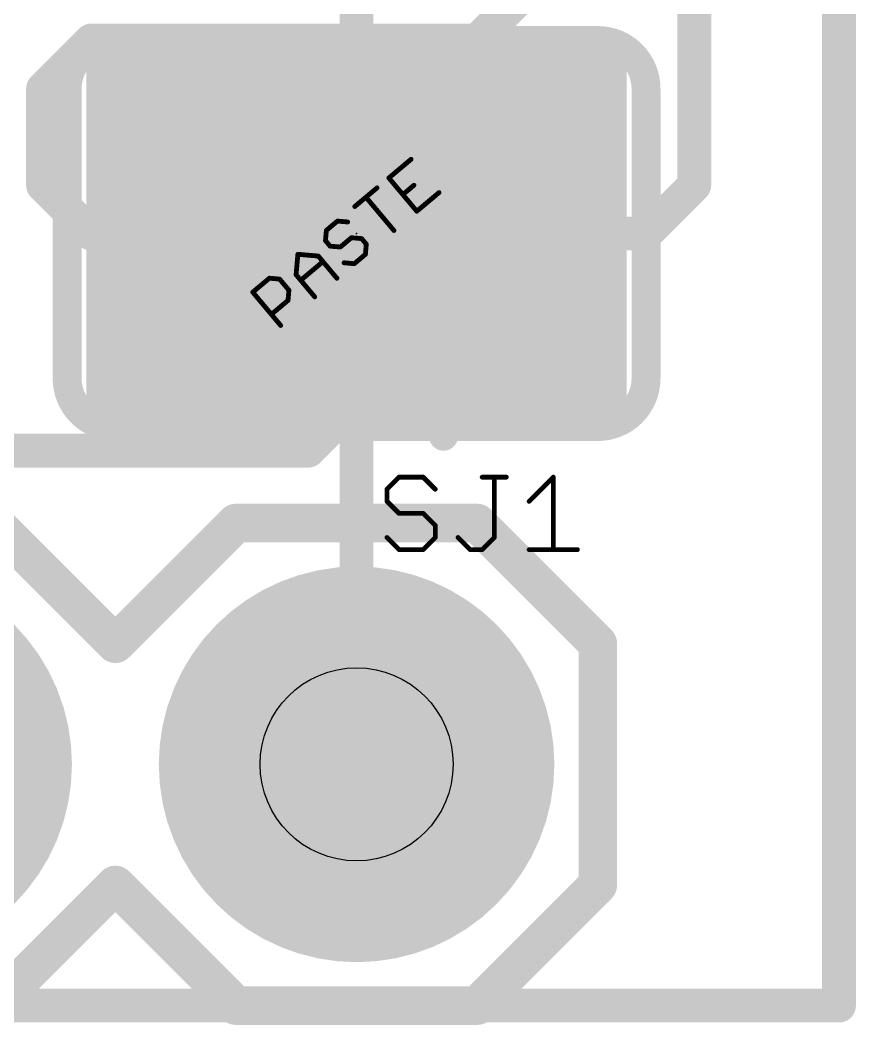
# Model space of a CAD drawing. Extents: x -34 to 73, y -9 to 16.
# Drawn here: x 10.93 to 15.33, y -0.1 to 5.19 of the extents above; entities that cross this region are included whole.
import ezdxf

# ---------------------------------------------------------------- set-up
doc = ezdxf.new("R2010")
doc.units = 0
for name, color, linetype in [('1', 12, 'CONTINUOUS'), ('16', 132, 'CONTINUOUS'), ('17', 110, 'CONTINUOUS'), ('20', 53, 'CONTINUOUS'), ('21', 53, 'CONTINUOUS'), ('22', 53, 'CONTINUOUS'), ('23', 53, 'CONTINUOUS'), ('25', 253, 'CONTINUOUS'), ('29', 253, 'CONTINUOUS'), ('30', 253, 'CONTINUOUS'), ('31', 253, 'CONTINUOUS'), ('44', 253, 'CONTINUOUS'), ('51', 53, 'CONTINUOUS'), ('52', 253, 'CONTINUOUS')]:
    doc.layers.add(name, color=color, linetype=linetype)

# ---------------------------------------------------------------- blocks, each defined once
blk = doc.blocks.new('RECT')
blk.add_solid([(-0.5, -0.5), (0.5, -0.5), (-0.5, 0.5), (0.5, 0.5)])
blk = doc.blocks.new('ROUNDP')
at = {"const_width": 0.5}
blk.add_lwpolyline([(0, -0.25, 1), (0, 0.25, 1), (0, -0.25)], format="xyb", dxfattribs=at)

msp = doc.modelspace()

# ---------------------------------------------------------------- linework, layer by layer
at = {"layer": '1', "const_width": 0.1778}
for points in [[(15.24, 0), (15.24, 15.24)], [(14.478, 7.493), (14.478, 4.318)], [(13.55, 5.295), (13.335, 5.08)], [(11.049, 4.826), (11.303, 5.08)], [(13.335, 5.08), (11.303, 5.08)], [(11.049, 4.318), (11.049, 4.826)], [(11.303, 4.064), (11.049, 4.318)], [(14.478, 4.318), (14.224, 4.064)], [(11.8872, 4.064), (11.303, 4.064)], [(12.7, 4.064), (12.7, 3.175)], [(14.224, 4.064), (13.5128, 4.064)], [(12.7, 3.175), (12.446, 2.921)], [(12.446, 2.921), (5.461, 2.921)], [(0, 0), (15.24, 0)]]:
    msp.add_lwpolyline(points, dxfattribs=at)
at = {"layer": '1', "const_width": 0.0889}
for points in [[(11.303, 5.1245, 1), (11.303, 5.0355)], [(11.3344, 5.0486, 1), (11.2716, 5.1114)], [(13.3036, 5.1114, 1), (13.3664, 5.0486)], [(13.335, 5.0355, 1), (13.335, 5.1245)], [(11.0176, 4.8574, 1), (11.0804, 4.7946)], [(11.0935, 4.826, 1), (11.0046, 4.826)], [(11.0804, 4.3494, 1), (11.0176, 4.2866)], [(14.5094, 4.2866, 1), (14.4466, 4.3494)], [(11.0046, 4.318, 1), (11.0935, 4.318)], [(14.4336, 4.318, 1), (14.5225, 4.318)], [(11.303, 4.1085, 1), (11.303, 4.0195)], [(11.2716, 4.0326, 1), (11.3344, 4.0954)], [(11.8872, 4.0195, 1), (11.8872, 4.1085)], [(12.7445, 4.064, 1), (12.6556, 4.064)], [(13.5128, 4.1085, 1), (13.5128, 4.0195)], [(14.1926, 4.0954, 1), (14.2554, 4.0326)], [(14.224, 4.0195, 1), (14.224, 4.1085)], [(12.7314, 3.1436, 1), (12.6686, 3.2064)], [(12.6556, 3.175, 1), (12.7445, 3.175)], [(12.4146, 2.9524, 1), (12.4774, 2.8896)], [(12.446, 2.8766, 1), (12.446, 2.9655)], [(15.24, -0.0445, 1), (15.24, 0.0445)], [(15.1956, 0, 1), (15.2844, 0)]]:
    msp.add_lwpolyline(points, format="xyb", dxfattribs=at)
at = {"layer": '16', "const_width": 0.1778}
for points in [[(15.24, 0), (15.24, 15.24)], [(12.7, 1.27), (12.7, 7.62)], [(0, 0), (15.24, 0)]]:
    msp.add_lwpolyline(points, dxfattribs=at)
at = {"layer": '16', "const_width": 0.0889}
for points in [[(12.6556, 1.27, 1), (12.7445, 1.27)], [(15.24, -0.0445, 1), (15.24, 0.0445)], [(15.1956, 0, 1), (15.2844, 0)]]:
    msp.add_lwpolyline(points, format="xyb", dxfattribs=at)
at = {"layer": '20', "const_width": 0.1778}
for points in [[(15.24, 0), (15.24, 15.24)], [(0, 0), (15.24, 0)]]:
    msp.add_lwpolyline(points, dxfattribs=at)
at = {"layer": '20', "const_width": 0.0889}
for points in [[(15.24, -0.0445, 1), (15.24, 0.0445)], [(15.1956, 0, 1), (15.2844, 0)]]:
    msp.add_lwpolyline(points, format="xyb", dxfattribs=at)
at = {"layer": '21'}
for points, const_width in [([(11.43, 5.08, 0.4142), (11.176, 4.826)], 0.1524), ([(11.43, 5.1181, 1), (11.43, 5.0419)], 0.0762), ([(11.43, 5.0419, 1), (11.43, 5.1181)], 0.0762), ([(14.224, 4.826, 0.4142), (13.97, 5.08)], 0.1524), ([(13.97, 5.1181, 1), (13.97, 5.0419)], 0.0762), ([(13.97, 5.0419, 1), (13.97, 5.1181)], 0.0762), ([(11.2141, 4.826, 1), (11.1379, 4.826)], 0.0762), ([(14.2621, 4.826, 1), (14.1859, 4.826)], 0.0762), ([(11.1379, 4.826, 1), (11.2141, 4.826)], 0.0762), ([(14.1859, 4.826, 1), (14.2621, 4.826)], 0.0762), ([(11.176, 3.302, 0.4142), (11.43, 3.048)], 0.1524), ([(11.2141, 3.302, 1), (11.1379, 3.302)], 0.0762), ([(11.1379, 3.302, 1), (11.2141, 3.302)], 0.0762), ([(13.97, 3.048, 0.4142), (14.224, 3.302)], 0.1524), ([(14.2621, 3.302, 1), (14.1859, 3.302)], 0.0762), ([(14.1859, 3.302, 1), (14.2621, 3.302)], 0.0762), ([(11.43, 3.0861, 1), (11.43, 3.0099)], 0.0762), ([(11.43, 3.0099, 1), (11.43, 3.0861)], 0.0762), ([(13.97, 3.0861, 1), (13.97, 3.0099)], 0.0762), ([(13.97, 3.0099, 1), (13.97, 3.0861)], 0.0762)]:
    msp.add_lwpolyline(points, format="xyb", dxfattribs=dict(at, const_width=const_width))
at = {"layer": '21', "const_width": 0.1524}
for points in [[(11.43, 5.08), (13.97, 5.08)], [(11.176, 4.826), (11.176, 3.302)], [(14.224, 4.826), (14.224, 3.302)], [(13.97, 3.048), (11.43, 3.048)]]:
    msp.add_lwpolyline(points, dxfattribs=at)
at = {"layer": '22'}
for points, const_width in [([(13.1578, 4.3615), (13.1578, 4.853)], 0.1524), ([(12.4206, 4.6072), (13.1578, 4.6072)], 0.1524), ([(13.1578, 3.5429), (12.4206, 4.0344)], 0.1524), ([(12.4206, 4.0344), (13.1578, 4.0344)], 0.1524), ([(12.4206, 3.5429), (13.1578, 3.5429)], 0.1524), ([(12.4206, 2.9972), (12.4206, 3.2429)], 0.1524), ([(13.1578, 2.9972), (13.1578, 3.2429)], 0.1524), ([(12.4206, 3.1201), (13.1578, 3.1201)], 0.1524), ([(11.43, 1.905), (10.795, 2.54)], 0.2032), ([(12.065, 2.54), (11.43, 1.905)], 0.2032), ([(13.335, 2.54), (12.065, 2.54)], 0.2032), ([(13.97, 1.905), (13.335, 2.54)], 0.2032), ([(13.97, 0.635), (13.97, 1.905)], 0.2032), ([(10.795, 0), (11.43, 0.635)], 0.2032), ([(11.43, 0.635), (12.065, 0)], 0.2032), ([(13.335, 0), (13.97, 0.635)], 0.2032), ([(12.065, 0), (13.335, 0)], 0.2032)]:
    msp.add_lwpolyline(points, dxfattribs=dict(at, const_width=const_width))
for points, const_width in [([(13.1959, 4.853, 1), (13.1197, 4.853)], 0.0762), ([(12.4206, 4.6453, 1), (12.4206, 4.5691)], 0.0762), ([(13.1578, 4.5691, 1), (13.1578, 4.6453)], 0.0762), ([(13.1197, 4.3615, 1), (13.1959, 4.3615)], 0.0762), ([(12.4417, 4.0661, 1), (12.3995, 4.0027)], 0.0762), ([(12.4206, 4.0725, 1), (12.4206, 3.9963)], 0.0762), ([(13.1578, 3.9963, 1), (13.1578, 4.0725)], 0.0762), ([(12.4206, 3.581, 1), (12.4206, 3.5048)], 0.0762), ([(13.1367, 3.5112, 1), (13.179, 3.5746)], 0.0762), ([(13.1578, 3.5048, 1), (13.1578, 3.581)], 0.0762), ([(12.4587, 3.2429, 1), (12.3825, 3.2429)], 0.0762), ([(13.1959, 3.2429, 1), (13.1197, 3.2429)], 0.0762), ([(12.4206, 3.1582, 1), (12.4206, 3.082)], 0.0762), ([(13.1578, 3.082, 1), (13.1578, 3.1582)], 0.0762), ([(12.3825, 2.9972, 1), (12.4587, 2.9972)], 0.0762), ([(13.1197, 2.9972, 1), (13.1959, 2.9972)], 0.0762), ([(12.065, 2.5908, 1), (12.065, 2.4892)], 0.1016), ([(12.1009, 2.5041, 1), (12.0291, 2.5759)], 0.1016), ([(13.3709, 2.5759, 1), (13.2991, 2.5041)], 0.1016), ([(13.335, 2.4892, 1), (13.335, 2.5908)], 0.1016), ([(11.3941, 1.9409, 1), (11.4659, 1.8691)], 0.1016), ([(11.3941, 1.8691, 1), (11.4659, 1.9409)], 0.1016), ([(14.0208, 1.905, 1), (13.9192, 1.905)], 0.1016), ([(13.9341, 1.8691, 1), (14.0059, 1.9409)], 0.1016), ([(11.4659, 0.6709, 1), (11.3941, 0.5991)], 0.1016), ([(11.4659, 0.5991, 1), (11.3941, 0.6709)], 0.1016), ([(14.0059, 0.5991, 1), (13.9341, 0.6709)], 0.1016), ([(13.9192, 0.635, 1), (14.0208, 0.635)], 0.1016), ([(12.065, 0.0508, 1), (12.065, -0.0508)], 0.1016), ([(12.0291, -0.0359, 1), (12.1009, 0.0359)], 0.1016), ([(13.2991, 0.0359, 1), (13.3709, -0.0359)], 0.1016), ([(13.335, -0.0508, 1), (13.335, 0.0508)], 0.1016)]:
    msp.add_lwpolyline(points, format="xyb", dxfattribs=dict(at, const_width=const_width))
at = {"layer": '23'}
msp.add_point((12.7, 4.064), dxfattribs=at)
at = {"layer": '25', "const_width": 0.0254}
for points in [[(12.9236, 2.7816), (12.8601, 2.7181)], [(13.0507, 2.7816), (12.9236, 2.7816)], [(13.1143, 2.7181), (13.0507, 2.7816)], [(13.3614, 2.7816), (13.4885, 2.7816)], [(13.4249, 2.4639), (13.4249, 2.7816)], [(13.6085, 2.6545), (13.7356, 2.7816)], [(13.7356, 2.7816), (13.7356, 2.4003)], [(12.8601, 2.7181), (12.8601, 2.6545)], [(12.8601, 2.6545), (12.9236, 2.591)], [(12.9236, 2.591), (13.0507, 2.591)], [(13.0507, 2.591), (13.1143, 2.5274)], [(13.1143, 2.5274), (13.1143, 2.4639)], [(12.9236, 2.4003), (12.8601, 2.4639)], [(13.1143, 2.4639), (13.0507, 2.4003)], [(13.2343, 2.4639), (13.2978, 2.4003)], [(13.3614, 2.4003), (13.4249, 2.4639)], [(13.0507, 2.4003), (12.9236, 2.4003)], [(13.2978, 2.4003), (13.3614, 2.4003)], [(13.6085, 2.4003), (13.8627, 2.4003)]]:
    msp.add_lwpolyline(points, dxfattribs=at)
at = {"layer": '25', "const_width": 0.0127}
for points in [[(12.9236, 2.788, 1), (12.9236, 2.7753)], [(12.9281, 2.7771, 1), (12.9191, 2.7861)], [(13.0552, 2.7861, 1), (13.0463, 2.7771)], [(13.0507, 2.7753, 1), (13.0507, 2.788)], [(13.3614, 2.788, 1), (13.3614, 2.7753)], [(13.4313, 2.7816, 1), (13.4186, 2.7816)], [(13.4885, 2.7753, 1), (13.4885, 2.788)], [(13.7419, 2.7816, 1), (13.7292, 2.7816)], [(13.7401, 2.7771, 1), (13.7311, 2.7861)], [(12.8664, 2.7181, 1), (12.8537, 2.7181)], [(12.8556, 2.7226, 1), (12.8646, 2.7136)], [(13.1098, 2.7136, 1), (13.1188, 2.7226)], [(12.8646, 2.659, 1), (12.8556, 2.65)], [(12.8537, 2.6545, 1), (12.8664, 2.6545)], [(13.604, 2.659, 1), (13.613, 2.65)], [(12.9236, 2.5973, 1), (12.9236, 2.5846)], [(12.9191, 2.5865, 1), (12.9281, 2.5955)], [(13.0552, 2.5955, 1), (13.0463, 2.5865)], [(13.0507, 2.5846, 1), (13.0507, 2.5973)], [(13.1206, 2.5274, 1), (13.1079, 2.5274)], [(13.1098, 2.5229, 1), (13.1188, 2.5319)], [(12.8646, 2.4683, 1), (12.8556, 2.4594)], [(13.1079, 2.4639, 1), (13.1206, 2.4639)], [(13.1188, 2.4594, 1), (13.1098, 2.4683)], [(13.2388, 2.4683, 1), (13.2298, 2.4594)], [(13.4186, 2.4639, 1), (13.4313, 2.4639)], [(13.4294, 2.4594, 1), (13.4205, 2.4683)], [(12.9236, 2.4066, 1), (12.9236, 2.394)], [(12.9191, 2.3958, 1), (12.9281, 2.4048)], [(13.0463, 2.4048, 1), (13.0552, 2.3958)], [(13.0507, 2.394, 1), (13.0507, 2.4066)], [(13.2978, 2.4066, 1), (13.2978, 2.394)], [(13.2933, 2.3958, 1), (13.3023, 2.4048)], [(13.3569, 2.4048, 1), (13.3659, 2.3958)], [(13.3614, 2.394, 1), (13.3614, 2.4066)], [(13.6085, 2.4066, 1), (13.6085, 2.394)], [(13.7292, 2.4003, 1), (13.7419, 2.4003)], [(13.8627, 2.394, 1), (13.8627, 2.4066)]]:
    msp.add_lwpolyline(points, format="xyb", dxfattribs=at)
at = {"layer": '44'}
msp.add_circle((12.7, 1.27), 0.508, dxfattribs=at)
at = {"layer": '51'}
for points, const_width in [([(13.716, 4.572), (11.684, 4.572)], 0.127), ([(11.684, 4.572), (11.684, 3.556)], 0.127), ([(13.716, 3.556), (13.716, 4.572)], 0.127), ([(12.9868, 4.4548), (12.87, 4.3567)], 0.0254), ([(12.87, 4.3567), (13.017, 4.1815)], 0.0254), ([(12.6908, 4.2064), (12.8077, 4.3044)], 0.0254), ([(12.9435, 4.2691), (13.0019, 4.3181)], 0.0254), ([(13.017, 4.1815), (13.1339, 4.2795)], 0.0254), ([(12.8963, 4.0802), (12.7492, 4.2554)], 0.0254), ([(12.5993, 4.1296), (12.5409, 4.0806)], 0.0254), ([(12.653, 4.1249), (12.5993, 4.1296)], 0.0254), ([(12.5409, 4.0806), (12.5362, 4.0269)], 0.0254), ([(12.5362, 4.0269), (12.5607, 3.9976)], 0.0254), ([(12.6144, 3.9929), (12.6728, 4.042)], 0.0254), ([(12.6728, 4.042), (12.7265, 4.0373)], 0.0254), ([(12.7265, 4.0373), (12.7511, 4.0081)], 0.0254), ([(12.7511, 4.0081), (12.7464, 3.9543)], 0.0254), ([(12.3815, 3.8473), (12.3909, 3.9548)], 0.0254), ([(12.3909, 3.9548), (12.4984, 3.9454)], 0.0254), ([(12.5607, 3.9976), (12.6144, 3.9929)], 0.0254), ([(12.7464, 3.9543), (12.6879, 3.9053)], 0.0254), ([(12.406, 3.8181), (12.5229, 3.9161)], 0.0254), ([(12.4984, 3.9454), (12.5964, 3.8285)], 0.0254), ([(12.6879, 3.9053), (12.6342, 3.91)], 0.0254), ([(12.1533, 3.7554), (12.241, 3.8289)], 0.0254), ([(12.241, 3.8289), (12.2947, 3.8242)], 0.0254), ([(12.2947, 3.8242), (12.3437, 3.7658)], 0.0254), ([(12.4796, 3.7305), (12.3815, 3.8473)], 0.0254), ([(12.3004, 3.5801), (12.1533, 3.7554)], 0.0254), ([(12.3437, 3.7658), (12.339, 3.7121)], 0.0254), ([(12.339, 3.7121), (12.2514, 3.6386)], 0.0254), ([(11.684, 3.556), (13.716, 3.556)], 0.127)]:
    msp.add_lwpolyline(points, dxfattribs=dict(at, const_width=const_width))
for points, const_width in [([(11.7158, 4.572, 1), (11.6523, 4.572)], 0.0635), ([(11.684, 4.6037, 1), (11.684, 4.5403)], 0.0635), ([(13.7478, 4.572, 1), (13.6843, 4.572)], 0.0635), ([(13.716, 4.5403, 1), (13.716, 4.6037)], 0.0635), ([(12.9909, 4.4499, 1), (12.9827, 4.4596)], 0.0127), ([(12.8748, 4.3608, 1), (12.8651, 4.3526)], 0.0127), ([(12.8659, 4.3616, 1), (12.8741, 4.3519)], 0.0127), ([(12.8117, 4.2996, 1), (12.8036, 4.3093)], 0.0127), ([(13.006, 4.3133, 1), (12.9978, 4.323)], 0.0127), ([(13.138, 4.2746, 1), (13.1298, 4.2844)], 0.0127), ([(12.7541, 4.2595, 1), (12.7444, 4.2513)], 0.0127), ([(12.9394, 4.274, 1), (12.9476, 4.2642)], 0.0127), ([(12.6867, 4.2113, 1), (12.6949, 4.2015)], 0.0127), ([(13.013, 4.1863, 1), (13.0211, 4.1766)], 0.0127), ([(13.0122, 4.1774, 1), (13.0219, 4.1855)], 0.0127), ([(12.5998, 4.1359, 1), (12.5987, 4.1233)], 0.0127), ([(12.6034, 4.1247, 1), (12.5952, 4.1345)], 0.0127), ([(12.6525, 4.1186, 1), (12.6536, 4.1312)], 0.0127), ([(12.5472, 4.08, 1), (12.5345, 4.0811)], 0.0127), ([(12.5368, 4.0854, 1), (12.5449, 4.0757)], 0.0127), ([(12.8914, 4.0761, 1), (12.9012, 4.0842)], 0.0127), ([(12.5298, 4.0274, 1), (12.5425, 4.0263)], 0.0127), ([(12.541, 4.0309, 1), (12.5313, 4.0228)], 0.0127), ([(12.6734, 4.0483, 1), (12.6723, 4.0356)], 0.0127), ([(12.6769, 4.0371, 1), (12.6687, 4.0468)], 0.0127), ([(12.7314, 4.0413, 1), (12.7217, 4.0332)], 0.0127), ([(12.726, 4.0309, 1), (12.7271, 4.0436)], 0.0127), ([(12.7574, 4.0075, 1), (12.7447, 4.0086)], 0.0127), ([(12.3915, 3.9611, 1), (12.3904, 3.9484)], 0.0127), ([(12.3972, 3.9542, 1), (12.3846, 3.9553)], 0.0127), ([(12.5612, 4.004, 1), (12.5601, 3.9913)], 0.0127), ([(12.5558, 3.9936, 1), (12.5655, 4.0017)], 0.0127), ([(12.6103, 3.9978, 1), (12.6185, 3.9881)], 0.0127), ([(12.6138, 3.9866, 1), (12.6149, 3.9993)], 0.0127), ([(12.7504, 3.9495, 1), (12.7423, 3.9592)], 0.0127), ([(12.7462, 4.004, 1), (12.7559, 4.0121)], 0.0127), ([(12.5032, 3.9494, 1), (12.4935, 3.9413)], 0.0127), ([(12.4978, 3.939, 1), (12.4989, 3.9517)], 0.0127), ([(12.527, 3.9113, 1), (12.5188, 3.921)], 0.0127), ([(12.6348, 3.9163, 1), (12.6337, 3.9037)], 0.0127), ([(12.6838, 3.9102, 1), (12.692, 3.9004)], 0.0127), ([(12.6874, 3.899, 1), (12.6885, 3.9116)], 0.0127), ([(12.74, 3.9549, 1), (12.7527, 3.9538)], 0.0127), ([(12.2415, 3.8353, 1), (12.2404, 3.8226)], 0.0127), ([(12.245, 3.8241, 1), (12.2369, 3.8338)], 0.0127), ([(12.2996, 3.8283, 1), (12.2898, 3.8202)], 0.0127), ([(12.2941, 3.8179, 1), (12.2952, 3.8306)], 0.0127), ([(12.3864, 3.8514, 1), (12.3767, 3.8432)], 0.0127), ([(12.3752, 3.8479, 1), (12.3878, 3.8468)], 0.0127), ([(12.4019, 3.823, 1), (12.4101, 3.8132)], 0.0127), ([(12.5915, 3.8244, 1), (12.6013, 3.8326)], 0.0127), ([(12.1582, 3.7595, 1), (12.1485, 3.7513)], 0.0127), ([(12.1492, 3.7603, 1), (12.1574, 3.7505)], 0.0127), ([(12.35, 3.7653, 1), (12.3374, 3.7664)], 0.0127), ([(12.3388, 3.7617, 1), (12.3486, 3.7699)], 0.0127), ([(12.3327, 3.7126, 1), (12.3453, 3.7115)], 0.0127), ([(12.3431, 3.7072, 1), (12.3349, 3.717)], 0.0127), ([(12.4747, 3.7264, 1), (12.4844, 3.7346)], 0.0127), ([(12.2473, 3.6434, 1), (12.2555, 3.6337)], 0.0127), ([(11.684, 3.5878, 1), (11.684, 3.5242)], 0.0635), ([(13.716, 3.5242, 1), (13.716, 3.5878)], 0.0635), ([(11.6523, 3.556, 1), (11.7158, 3.556)], 0.0635), ([(12.2955, 3.5761, 1), (12.3053, 3.5842)], 0.0127), ([(13.6843, 3.556, 1), (13.7478, 3.556)], 0.0635)]:
    msp.add_lwpolyline(points, format="xyb", dxfattribs=dict(at, const_width=const_width))

# ---------------------------------------------------------------- block references
at = {"layer": '1', "xscale": 0.635, "yscale": 1.27, "rotation": 180}
for p in [(11.8872, 4.064), (12.7, 4.064), (13.5128, 4.064)]:
    msp.add_blockref('RECT', p, dxfattribs=at)
at = {"layer": '17', "xscale": 1.8796, "yscale": 1.8796, "rotation": 270}
for p in [(10.16, 1.27), (10.16, 1.27), (12.7, 1.27), (12.7, 1.27)]:
    msp.add_blockref('ROUNDP', p, dxfattribs=at)
at = {"layer": '29'}
for name, p, xscale, yscale, rotation in [('RECT', (11.8872, 4.064), 0.8382, 1.4732, 180), ('RECT', (12.7, 4.064), 0.8382, 1.4732, 180), ('RECT', (13.5128, 4.064), 0.8382, 1.4732, 180), ('ROUNDP', (10.16, 1.27), 2.0828, 2.0828, 270), ('ROUNDP', (12.7, 1.27), 2.0828, 2.0828, 270)]:
    msp.add_blockref(name, p, dxfattribs=dict(at, xscale=xscale, yscale=yscale, rotation=rotation))
at = {"layer": '30', "xscale": 2.0828, "yscale": 2.0828, "rotation": 270}
for p in [(10.16, 1.27), (12.7, 1.27)]:
    msp.add_blockref('ROUNDP', p, dxfattribs=at)
at = {"layer": '31', "xscale": 2.8448, "yscale": 1.9812, "rotation": 180}
msp.add_blockref('RECT', (12.7, 4.064), dxfattribs=at)
at = {"layer": '52', "xscale": 0.508, "yscale": 0.508}
msp.add_blockref('RECT', (12.7, 1.27), dxfattribs=at)

doc.saveas('drawing.dxf')
